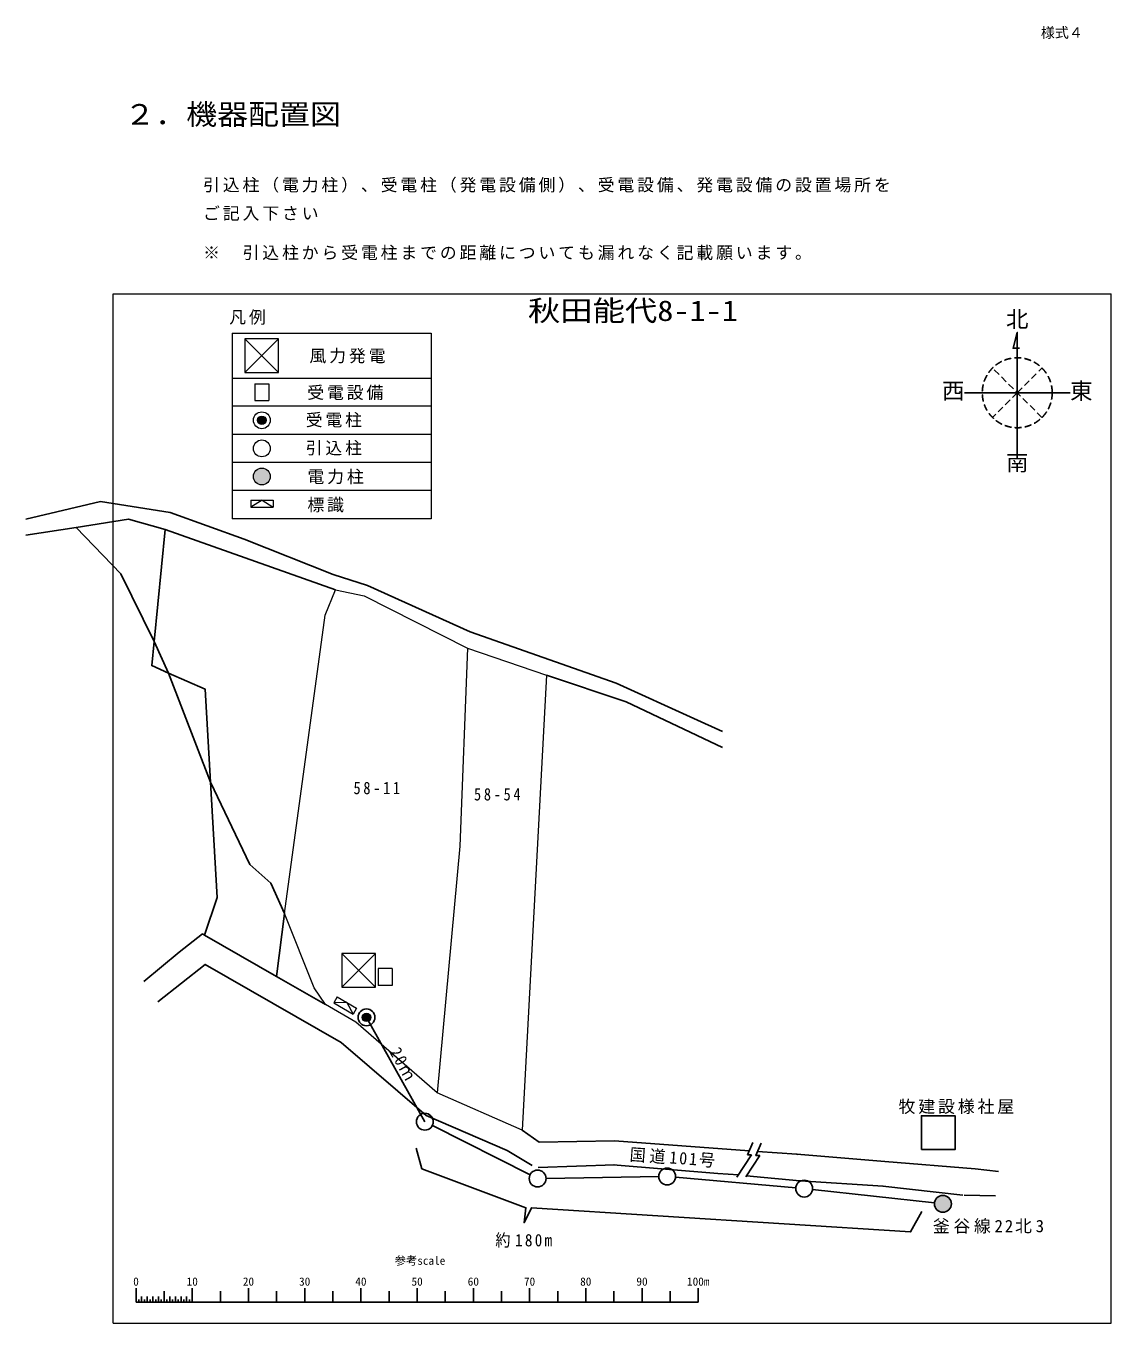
# Model space of a CAD drawing. Units: millimetres, scale not verified. Extents: x -210509 to -17500, y -93500 to 137153.
import ezdxf
from ezdxf.enums import TextEntityAlignment as Align

# ---------------------------------------------------------------- set-up
doc = ezdxf.new("R2010")
doc.units = ezdxf.units.MM
doc.header["$LTSCALE"] = 1000
doc.linetypes.add('DASHED1', pattern=[1.8, 1.2, -0.6])
for name, color, linetype, lineweight in [('1-0', 7, 'Continuous', 5), ('1-2', 6, 'Continuous', 5), ('1-7', 5, 'Continuous', 9), ('1-9', 3, 'Continuous', 5), ('F-1', 5, 'Continuous', 9), ('F-4', 1, 'Continuous', 5)]:
    doc.layers.add(name, color=color, linetype=linetype, lineweight=lineweight)
for name, color, linetype in [('1-1', 7, 'Continuous'), ('1-3', 230, 'Continuous'), ('1-4', 2, 'Continuous'), ('1-5', 1, 'Continuous'), ('1-6', 4, 'Continuous'), ('1-8', 1, 'Continuous'), ('F-2', 1, 'Continuous'), ('F-3', 1, 'Continuous'), ('F-8', 1, 'Continuous'), ('F-F', 4, 'DASHED1')]:
    doc.layers.add(name, color=color, linetype=linetype)
doc.styles.add('ＭＳ ゴシック', font='')
doc.styles.get('ＭＳ ゴシック').set_extended_font_data('MS Gothic')

msp = doc.modelspace()

# ---------------------------------------------------------------- hatches: boundary and pattern name
at = {"layer": '1-3'}
msp.add_hatch(color=256, dxfattribs=at).paths.add_polyline_path([(-45909, -72290, 1), (-48909, -72290, 1)])
at = {"layer": '1-9'}
msp.add_hatch(color=256, dxfattribs=at).paths.add_polyline_path([(-149187, -39140, 1), (-150687, -39140, 1)])
at = {"layer": 'F-4'}
for color, points in [(3, [(-167808, 67031, 1), (-169308, 67031, 1)]), (230, [(-167058, 57031, 1), (-170058, 57031, 1)])]:
    msp.add_hatch(color=color, dxfattribs=at).paths.add_polyline_path(points)

# ---------------------------------------------------------------- linework, layer by layer
at = {"layer": '1-0', "color": 3}
for p, q in [((-148320, -27761), (-154320, -33761)), ((-148320, -33761), (-154320, -27761))]:
    msp.add_line(p, q, dxfattribs=at)
at = {"layer": '1-0'}
for p, q in [((-155153, -35496), (-155764, -36529)), ((-153432, -36516), (-155764, -36529)), ((-155764, -36529), (-152323, -38567)), ((-155153, -35496), (-151711, -37535)), ((-153432, -36516), (-152323, -38567)), ((-151711, -37535), (-152323, -38567))]:
    msp.add_line(p, q, dxfattribs=at)
at = {"layer": '1-0', "color": 3}
msp.add_lwpolyline([(-148320, -33761), (-148320, -27761), (-154320, -27761), (-154320, -33761)], close=True, dxfattribs=at)
at = {"layer": '1-1'}
for centre in [(-149937, -39140), (-139551, -57697), (-119496, -67793), (-96450, -67433), (-72083, -69593)]:
    msp.add_circle(centre, 1500, dxfattribs=at)
at = {"layer": '1-2'}
for p, q in [((-145354, -30470), (-147854, -30470)), ((-147854, -30470), (-147854, -33470)), ((-145354, -30470), (-145354, -33470)), ((-145354, -33470), (-147854, -33470))]:
    msp.add_line(p, q, dxfattribs=at)
at = {"layer": '1-3', "color": 7}
msp.add_circle((-47409, -72290), 1500, dxfattribs=at)
at = {"layer": '1-4'}
for p, q in [((-139551, -57697), (-149937, -39140)), ((-120836, -67118), (-138211, -58371)), ((-97950, -67456), (-117997, -67769)), ((-73577, -69461), (-94956, -67565)), ((-48923, -72097), (-70591, -69755))]:
    msp.add_line(p, q, dxfattribs=at)
at = {"layer": '1-4', "color": 1}
msp.add_lwpolyline([(-141083, -62430), (-140091, -66066), (-121579, -73008), (-121910, -75653), (-120588, -73008), (-53151, -77305), (-51168, -73669)], dxfattribs=at)
at = {"layer": '1-6'}
for p, q in [((-201571, 47961), (-210509, 46576)), ((-154461, -43618), (-139348, -56569)), ((-124900, -62824), (-139348, -56569)), ((-122259, -59197), (-119200, -61333)), ((-105816, -61110), (-119200, -61333)), ((-105816, -61110), (-81869, -62870)), ((-81225, -61374), (-82181, -63594)), ((-124900, -62824), (-120495, -65499)), ((-81481, -63594), (-84042, -67567)), ((-79975, -63705), (-82437, -67526)), ((-82181, -63594), (-81481, -63594)), ((-73373, -63494), (-80363, -62980)), ((-73226, -63505), (-73373, -63494)), ((-73373, -63494), (-57742, -64755)), ((-119407, -65848), (-105769, -65357)), ((-106049, -65350), (-87433, -66887)), ((-87433, -66887), (-83774, -67152)), ((-41649, -66086), (-57742, -64755)), ((-41649, -66086), (-37536, -66570)), ((-81097, -67459), (-82290, -67319)), ((-81097, -67459), (-72837, -68204)), ((-72779, -68209), (-58018, -69177)), ((-43845, -70740), (-58122, -69167)), ((-43637, -70754), (-38071, -70875))]:
    msp.add_line(p, q, dxfattribs=at)
for points in [[(-210501, 49429), (-197262, 52585), (-184867, 50629), (-171681, 45889), (-155842, 39609), (-149727, 37653), (-131489, 29438), (-105529, 20313)], [(-185735, 47638), (-192295, 49473), (-201571, 47961), (-193647, 39701), (-187698, 27683)], [(-187698, 27683), (-185735, 47638), (-155463, 36873)], [(-117921, 21699), (-103753, 16991), (-86593, 8869)], [(-86634, 11678), (-91690, 14012), (-105529, 20313)], [(-178770, -24508), (-176497, -17799), (-177671, 2708), (-170670, -11980), (-166963, -15263), (-164521, -20660)], [(-157223, -36825), (-165935, -31848), (-164521, -20660)], [(-179111, -24289), (-183260, -27564), (-189556, -32737)], [(-165935, -31848), (-178770, -24508), (-179111, -24289)], [(-187061, -36385), (-178655, -29734), (-154461, -43618)], [(-79718, -61484), (-80675, -63705), (-79975, -63705)]]:
    msp.add_lwpolyline(points, dxfattribs=at)
for points in [[(-185131, 22080), (-187698, 27683), (-188118, 23424)], [(-177671, 2708), (-178634, 19234), (-185131, 22080)], [(-51245, -62647), (-45245, -62647), (-45245, -56647), (-51245, -56647)]]:
    msp.add_lwpolyline(points, close=True, dxfattribs=at)
at = {"layer": '1-7'}
msp.add_lwpolyline([(-131994, 26494), (-133325, -8672), (-137369, -52536), (-151820, -40025), (-157223, -36825), (-159234, -33888), (-164521, -20660), (-157275, 32382), (-155463, 36873), (-150342, 35796)], close=True, dxfattribs=at)
msp.add_lwpolyline([(-131994, 26494), (-117921, 21699), (-122259, -59197), (-137369, -52536)], dxfattribs=at)
at = {"layer": '1-8'}
for p, q in [((-190928, -87291), (-190928, -89795)), ((-180928, -87291), (-180928, -89795)), ((-170928, -87291), (-170928, -89795)), ((-160928, -87291), (-160928, -89795)), ((-150928, -87291), (-150928, -89795)), ((-140928, -87291), (-140928, -89795)), ((-130928, -87291), (-130928, -89795)), ((-120928, -87291), (-120928, -89795)), ((-110928, -87291), (-110928, -89795)), ((-100928, -87291), (-100928, -89795)), ((-90928, -87291), (-90928, -89795)), ((-190928, -88795), (-190928, -89795)), ((-190928, -89795), (-90928, -89795)), ((-190428, -89295), (-190428, -89795)), ((-189928, -88795), (-189928, -89795)), ((-189428, -89295), (-189428, -89795)), ((-188928, -88795), (-188928, -89795)), ((-188428, -89295), (-188428, -89795)), ((-187928, -88795), (-187928, -89795)), ((-187428, -89295), (-187428, -89795)), ((-186928, -88795), (-186928, -89795)), ((-186428, -89295), (-186428, -89795)), ((-185928, -88795), (-185928, -87838)), ((-185928, -88795), (-185928, -89795)), ((-185428, -89295), (-185428, -89795)), ((-184928, -88795), (-184928, -89795)), ((-184428, -89295), (-184428, -89795)), ((-183928, -88795), (-183928, -89795)), ((-183428, -89295), (-183428, -89795)), ((-182928, -88795), (-182928, -89795)), ((-182428, -89295), (-182428, -89795)), ((-181928, -88795), (-181928, -89795)), ((-181428, -89295), (-181428, -89795)), ((-175928, -87838), (-175928, -89795)), ((-165928, -87838), (-165928, -89795)), ((-155928, -87838), (-155928, -89795)), ((-145928, -87838), (-145928, -89795)), ((-135928, -87838), (-135928, -89795)), ((-125928, -87838), (-125928, -89795)), ((-115928, -87838), (-115928, -89795)), ((-105928, -87838), (-105928, -89795)), ((-95928, -87838), (-95928, -89795))]:
    msp.add_line(p, q, dxfattribs=at)
at = {"layer": '1-9', "color": 134}
msp.add_circle((-149937, -39140), 1500, dxfattribs=at)
at = {"layer": '1-9'}
msp.add_circle((-149937, -39140), 750, dxfattribs=at)
at = {"layer": 'F-1'}
for p, q in [((-195000, -93500), (-195000, 89500)), ((-195000, 89500), (-17500, 89500)), ((-17500, -93500), (-17500, 89500)), ((-195000, -93500), (-17500, -93500))]:
    msp.add_line(p, q, dxfattribs=at)
at = {"layer": 'F-4'}
for p, q in [((-173856, 82531), (-138443, 82531)), ((-173856, 82531), (-173856, 49531)), ((-138443, 82531), (-138443, 49531)), ((-173856, 74531), (-138443, 74531)), ((-138443, 69531), (-173856, 69531)), ((-138443, 64531), (-173856, 64531)), ((-138443, 59531), (-173856, 59531)), ((-138443, 54531), (-173856, 54531)), ((-138443, 49531), (-173856, 49531))]:
    msp.add_line(p, q, dxfattribs=at)
at = {"layer": 'F-4', "color": 3}
msp.add_line((-171558, 81531), (-171558, 75531), dxfattribs=at)
at = {"layer": 'F-4', "color": 6}
for p, q in [((-169808, 73531), (-167308, 73531)), ((-169808, 73531), (-169808, 70531)), ((-167308, 73531), (-167308, 70531)), ((-169808, 70531), (-167308, 70531))]:
    msp.add_line(p, q, dxfattribs=at)
at = {"layer": 'F-4', "color": 7}
for p, q in [((-170517, 52805), (-166517, 52805)), ((-170517, 52805), (-170517, 51605)), ((-168517, 52805), (-170517, 51605)), ((-170517, 51605), (-166517, 51605)), ((-168517, 52805), (-166517, 51605)), ((-166517, 52805), (-166517, 51605))]:
    msp.add_line(p, q, dxfattribs=at)
at = {"layer": 'F-4', "color": 3}
msp.add_lwpolyline([(-165558, 81531), (-171558, 81531), (-165558, 75531)], dxfattribs=at)
msp.add_lwpolyline([(-165558, 81531), (-171558, 75531), (-165558, 75531)], close=True, dxfattribs=at)
at = {"layer": 'F-4', "color": 134}
msp.add_circle((-168558, 67031), 1500, dxfattribs=at)
at = {"layer": 'F-4', "color": 3}
msp.add_circle((-168558, 67031), 750, dxfattribs=at)
at = {"layer": 'F-4', "color": 7}
for centre in [(-168558, 62031), (-168558, 57031)]:
    msp.add_circle(centre, 1500, dxfattribs=at)
at = {"layer": 'F-F'}
for p, q in [((-29789, 67528), (-38586, 76324)), ((-34187, 71926), (-29789, 76324)), ((-34187, 71926), (-38586, 67528))]:
    msp.add_line(p, q, dxfattribs=at)
at = {"layer": 'F-F', "linetype": 'Continuous'}
msp.add_line((-43577, 71926), (-24797, 71926), dxfattribs=at)
msp.add_lwpolyline([(-34187, 61206), (-34187, 82646), (-34939, 79840), (-33762, 79840)], dxfattribs=at)
at = {"layer": 'F-F'}
msp.add_circle((-34187, 71926), 6220, dxfattribs=at)

# ---------------------------------------------------------------- texts
at = {"layer": '1-3', "color": 1, "insert": (-49202, -77588), "char_height": 2199, "attachment_point": 7, "style": 'ＭＳ ゴシック'}
msp.add_mtext('\\T1.22;釜谷線22北3', dxfattribs=at)
at = {"layer": '1-4', "color": 1, "insert": (-145955, -45274), "char_height": 2199, "attachment_point": 7, "rotation": 299.236, "style": 'ＭＳ ゴシック'}
msp.add_mtext('\\T1.27;\\W0.9;20ｍ', dxfattribs=at)
at = {"layer": '1-4', "color": 1, "insert": (-127021, -80104), "char_height": 2199, "attachment_point": 7, "style": 'ＭＳ ゴシック'}
msp.add_mtext('\\T1.3;\\W0.9;約180m', dxfattribs=at)
at = {"layer": '1-5', "char_height": 2199, "attachment_point": 7, "style": 'ＭＳ ゴシック'}
for s, insert in [('\\T1.38;\\W0.85;58-11', (-152246, 513)), ('\\T1.38;\\W0.85;58-54', (-130816, -604)), ('\\T1.17;牧建設様社屋', (-55293, -56333))]:
    msp.add_mtext(s, dxfattribs=dict(at, insert=insert))
at = {"layer": '1-6', "color": 1, "insert": (-103206, -64830), "char_height": 2199, "attachment_point": 7, "rotation": 355.797, "style": 'ＭＳ ゴシック'}
msp.add_mtext('\\T1.24;\\W0.95;国道101号', dxfattribs=at)
at = {"layer": '1-8', "style": 'ＭＳ ゴシック'}
for s, p in [('参考scale', (-144905, -83575)), ('0', (-191428, -87291)), ('10', (-181928, -87291)), ('20', (-171928, -87291)), ('30', (-161928, -87291)), ('40', (-151928, -87291)), ('50', (-141928, -87291)), ('60', (-131928, -87291)), ('70', (-121928, -87291)), ('80', (-111928, -87291)), ('90', (-101928, -87291)), ('100m', (-92928, -87291))]:
    msp.add_text(s, height=1466, dxfattribs=at).set_placement(p, align=Align.BOTTOM_LEFT)
at = {"layer": 'F-2', "style": 'ＭＳ ゴシック', "width": 1.1}
msp.add_text('２．機器配置図', height=3666, dxfattribs=at).set_placement((-193000, 118500), align=Align.BOTTOM_LEFT)
at = {"layer": 'F-2', "char_height": 2199, "attachment_point": 7, "style": 'ＭＳ ゴシック'}
for s, insert in [('\\T1.17;引込柱（電力柱）、受電柱（発電設備側）、受電設備、発電設備の設置場所を', (-179000, 107500)), ('\\T1.17;ご記入下さい', (-179000, 102500)), ('\\T1.17;※\u3000引込柱から受電柱までの距離についても漏れなく記載願います。', (-179000, 95500))]:
    msp.add_mtext(s, dxfattribs=dict(at, insert=insert))
at = {"layer": 'F-3', "style": 'ＭＳ ゴシック'}
msp.add_text('様式４', height=1833, dxfattribs=at).set_placement((-30000, 134500), align=Align.BOTTOM_LEFT)
at = {"layer": 'F-4', "char_height": 2199, "attachment_point": 7, "style": 'ＭＳ ゴシック'}
for s, insert in [('\\T1.17;凡例', (-174351, 84014)), ('\\T1.17;風力発電', (-160085, 77146)), ('\\T1.17;受電設備', (-160468, 70627)), ('\\T1.17;受電柱', (-160748, 65769)), ('\\T1.17;引込柱', (-160748, 60769)), ('\\T1.17;電力柱', (-160444, 55656)), ('\\T1.17;標識', (-160444, 50656))]:
    msp.add_mtext(s, dxfattribs=dict(at, insert=insert))
at = {"layer": 'F-8', "style": 'ＭＳ ゴシック', "width": 1.15}
msp.add_text('秋田能代8-1-1', height=3666, dxfattribs=at).set_placement((-121218, 83588), align=Align.BOTTOM_LEFT)
at = {"layer": 'F-F', "color": 1, "style": 'ＭＳ ゴシック'}
for s, p in [('北', (-36190, 82646)), ('西', (-47577, 69929)), ('東', (-24797, 69924)), ('南', (-36190, 57206))]:
    msp.add_text(s, height=2933, dxfattribs=at).set_placement(p, align=Align.BOTTOM_LEFT)

doc.saveas('drawing.dxf')
